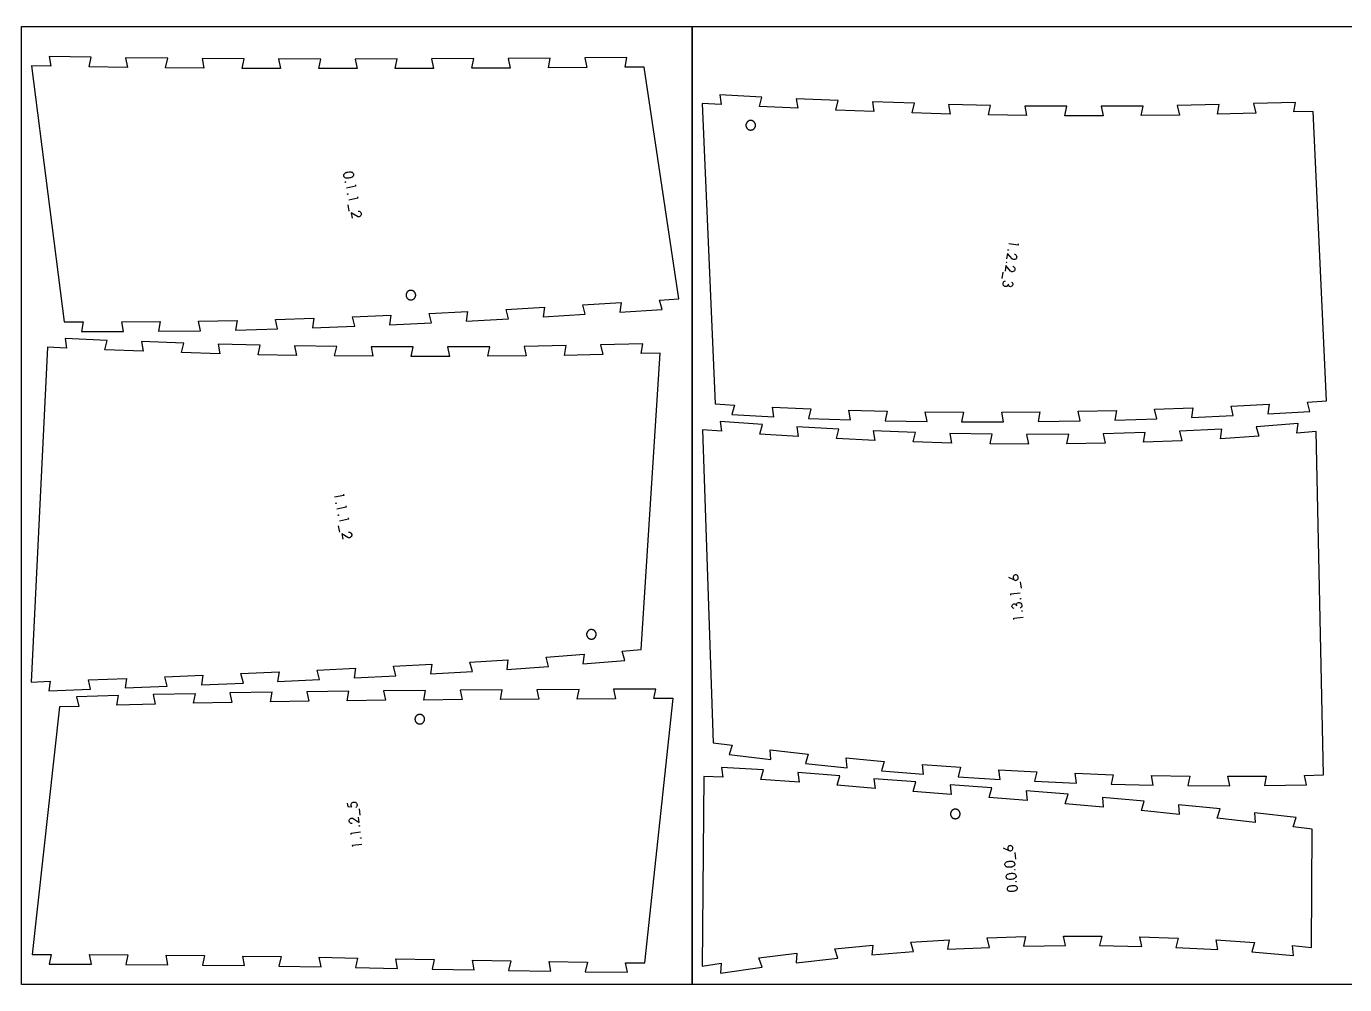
# Model space of a CAD drawing. Header units: millimetres. Extents: x 0 to 7990, y -3000 to -2000.
# Drawn here: x 2805 to 4181, y -3000 to -2000 of the extents above; entities that cross this region are included whole.
import ezdxf

# ---------------------------------------------------------------- set-up
doc = ezdxf.new("R2010")
doc.units = ezdxf.units.MM
doc.header["$MEASUREMENT"] = 0
for name, color, linetype, true_color in [('Default', 18, 'Continuous', 0x000000), ('nest$l_engrave_text', 5, 'Continuous', 0x0000ff), ('nest$l_inner_cut', 3, 'Continuous', 0x00ff00), ('nest$l_outer_cut', 1, 'Continuous', 0xff0000)]:
    doc.layers.add(name, color=color, linetype=linetype, true_color=true_color)

msp = doc.modelspace()

# ---------------------------------------------------------------- linework, layer by layer
at = {"layer": 'Default'}
for points in [[(2800, -3000), (2800, -2000), (3500, -2000), (3500, -3000)], [(3500, -3000), (3500, -2000), (4200, -2000), (4200, -3000)]]:
    msp.add_lwpolyline(points, close=True, dxfattribs=at)
at = {"layer": 'nest$l_engrave_text'}
for points in [[(3136.5, -2154.5), (3136.9, -2153.8), (3137.6, -2153.2), (3138.5, -2152.6), (3138.6, -2152.6), (3138.8, -2152.5), (3139.1, -2152.4), (3139.5, -2152.3), (3140.7, -2152), (3141.9, -2151.8), (3142.4, -2151.8), (3142.8, -2151.8), (3143, -2151.8), (3143.2, -2151.8), (3143.8, -2151.8), (3144.4, -2152), (3144.9, -2152.2), (3145.2, -2152.3), (3145.8, -2152.8), (3146.2, -2153.4), (3146.5, -2154), (3146.5, -2154.9), (3146.4, -2155.6), (3146, -2156.2), (3145.4, -2156.8), (3144.9, -2157.2), (3144.1, -2157.6), (3143.4, -2157.9), (3142.3, -2158.1), (3141.4, -2158.3), (3140.5, -2158.4), (3139.7, -2158.4), (3139.1, -2158.4), (3138.4, -2158.3), (3137.7, -2157.9), (3137.2, -2157.5), (3136.8, -2157.2), (3136.5, -2156.6), (3136.3, -2156.1), (3136.3, -2155.3)], [(3138.3, -2162.5), (3138.3, -2162.7), (3138.1, -2162.8), (3138, -2162.7), (3137.9, -2162.6), (3137.9, -2162.4), (3138.1, -2162.3), (3138.2, -2162.3)], [(3140.8, -2175), (3140.7, -2175.2), (3140.6, -2175.3), (3140.4, -2175.3), (3140.3, -2175.1), (3140.3, -2174.9), (3140.5, -2174.8), (3140.7, -2174.9)], [(3830, -2233.5), (3829.9, -2233.6), (3829.7, -2233.7), (3829.6, -2233.6), (3829.5, -2233.4), (3829.6, -2233.3), (3829.8, -2233.2), (3830, -2233.3)], [(3828.2, -2246.1), (3828.1, -2246.3), (3828, -2246.3), (3827.8, -2246.2), (3827.8, -2246), (3827.9, -2245.9), (3828, -2245.9), (3828.2, -2245.9)], [(3128.5, -2497.5), (3128.4, -2497.7), (3128.3, -2497.8), (3128.1, -2497.8), (3128, -2497.6), (3128, -2497.4), (3128.2, -2497.3), (3128.4, -2497.4)], [(3130.9, -2510.1), (3130.9, -2510.2), (3130.7, -2510.3), (3130.6, -2510.3), (3130.5, -2510.1), (3130.5, -2510), (3130.6, -2509.9), (3130.8, -2509.9)], [(3842.5, -2597.4), (3842.6, -2597.2), (3842.8, -2597.1), (3842.9, -2597.2), (3843, -2597.3), (3843, -2597.5), (3842.8, -2597.6), (3842.6, -2597.5)], [(3844.1, -2610.1), (3844.2, -2609.9), (3844.3, -2609.8), (3844.5, -2609.8), (3844.6, -2610), (3844.5, -2610.2), (3844.4, -2610.3), (3844.2, -2610.2)], [(3152.3, -2834.4), (3152.4, -2834.2), (3152.5, -2834.1), (3152.7, -2834.2), (3152.8, -2834.3), (3152.7, -2834.5), (3152.6, -2834.6), (3152.4, -2834.5)], [(3153.9, -2847), (3153.9, -2846.9), (3154.1, -2846.8), (3154.3, -2846.8), (3154.3, -2847), (3154.3, -2847.2), (3154.1, -2847.2), (3154, -2847.2)], [(3836.3, -2875.4), (3835.9, -2876), (3835.1, -2876.5), (3834.2, -2877), (3834.1, -2877), (3833.9, -2877.1), (3833.6, -2877.2), (3833.2, -2877.3), (3831.9, -2877.5), (3830.7, -2877.5), (3830.2, -2877.5), (3829.8, -2877.5), (3829.6, -2877.5), (3829.5, -2877.5), (3828.8, -2877.4), (3828.3, -2877.2), (3827.8, -2876.9), (3827.5, -2876.8), (3826.9, -2876.2), (3826.5, -2875.6), (3826.4, -2874.9), (3826.4, -2874.1), (3826.6, -2873.3), (3827, -2872.8), (3827.6, -2872.2), (3828.2, -2871.9), (3829.1, -2871.6), (3829.8, -2871.4), (3830.8, -2871.2), (3831.8, -2871.1), (3832.6, -2871.1), (3833.5, -2871.1), (3834.1, -2871.2), (3834.7, -2871.4), (3835.4, -2871.8), (3835.9, -2872.2), (3836.2, -2872.6), (3836.5, -2873.2), (3836.7, -2873.8), (3836.6, -2874.6)], [(3837.6, -2888.1), (3837.2, -2888.7), (3836.5, -2889.2), (3835.5, -2889.7), (3835.4, -2889.7), (3835.2, -2889.8), (3834.9, -2889.9), (3834.5, -2889.9), (3833.3, -2890.2), (3832, -2890.2), (3831.5, -2890.2), (3831.2, -2890.2), (3830.9, -2890.2), (3830.8, -2890.2), (3829.6, -2889.9), (3829.1, -2889.6), (3828.8, -2889.5), (3828.2, -2888.9), (3827.9, -2888.3), (3827.7, -2887.6), (3827.7, -2886.8), (3827.9, -2886), (3828.3, -2885.5), (3829, -2884.9), (3829.5, -2884.6), (3830.4, -2884.3), (3831.1, -2884.1), (3832.2, -2883.9), (3833.2, -2883.8), (3834, -2883.8), (3834.8, -2883.8), (3835.4, -2883.9), (3836.1, -2884.1), (3836.7, -2884.5), (3837.2, -2884.9), (3837.6, -2885.3), (3837.9, -2885.9), (3838, -2886.5), (3838, -2887.3)], [(3836.5, -2879.9), (3836.6, -2879.7), (3836.7, -2879.7), (3836.9, -2879.7), (3837, -2879.8), (3837, -2880), (3836.8, -2880.1), (3836.6, -2880.1)], [(3839, -2900.8), (3838.5, -2901.4), (3837.8, -2901.9), (3836.9, -2902.4), (3836.8, -2902.4), (3836.6, -2902.5), (3836.3, -2902.6), (3835.8, -2902.6), (3834.6, -2902.8), (3833.4, -2902.9), (3832.9, -2902.9), (3832.5, -2902.9), (3832.2, -2902.9), (3832.1, -2902.9), (3831.5, -2902.8), (3830.9, -2902.5), (3830.5, -2902.3), (3830.2, -2902.2), (3829.6, -2901.6), (3829.2, -2901), (3829, -2900.3), (3829, -2899.5), (3829.3, -2898.7), (3829.6, -2898.2), (3830.3, -2897.6), (3830.9, -2897.3), (3831.7, -2897), (3832.5, -2896.8), (3833.5, -2896.6), (3834.5, -2896.5), (3835.3, -2896.5), (3836.1, -2896.5), (3836.7, -2896.6), (3837.4, -2896.8), (3838.1, -2897.2), (3838.6, -2897.6), (3838.9, -2898), (3839.2, -2898.6), (3839.3, -2899.2), (3839.3, -2900)], [(3837.9, -2892.6), (3837.9, -2892.4), (3838.1, -2892.3), (3838.3, -2892.4), (3838.3, -2892.5), (3838.3, -2892.7), (3838.1, -2892.8), (3837.9, -2892.8)]]:
    msp.add_lwpolyline(points, close=True, dxfattribs=at)
for points in [[(3148.4, -2165.5), (3148.7, -2166.9), (3139.1, -2168.8)], [(3140.4, -2186.1), (3141.7, -2192.8)], [(3150.8, -2178), (3151.1, -2179.4), (3141.5, -2181.3)], [(3151.3, -2192.8), (3151.8, -2192.9), (3152.5, -2193), (3153, -2193.2), (3153.5, -2193.5), (3154.1, -2194.2), (3154.5, -2195.1), (3154.6, -2195.7), (3154.5, -2196.3), (3154.4, -2196.8), (3154.1, -2197.3), (3153.4, -2198.1), (3152.9, -2198.4), (3152.4, -2198.6), (3151.4, -2198.6), (3151.1, -2198.6), (3151, -2198.6), (3150.5, -2198.4), (3144.1, -2194.5), (3145.2, -2200.2)], [(3840.3, -2226.9), (3840.1, -2228.4), (3830.4, -2227)], [(3836.4, -2237.6), (3836.9, -2237.8), (3837.5, -2238.1), (3837.9, -2238.5), (3838.2, -2239), (3838.6, -2239.9), (3838.7, -2240.9), (3838.6, -2241.4), (3838.4, -2241.9), (3838.1, -2242.4), (3837.7, -2242.8), (3836.7, -2243.3), (3836.1, -2243.4), (3835.6, -2243.4), (3834.6, -2243.1), (3834.4, -2243), (3834.2, -2242.9), (3833.9, -2242.7), (3829.1, -2236.9), (3828.2, -2242.6)], [(3824.3, -2256.5), (3823.3, -2263.2)], [(3834.6, -2250.3), (3835.1, -2250.5), (3835.7, -2250.8), (3836.1, -2251.2), (3836.5, -2251.6), (3836.8, -2252.5), (3836.9, -2253.5), (3836.8, -2254), (3836.6, -2254.5), (3836.3, -2255), (3835.9, -2255.4), (3834.9, -2255.9), (3834.3, -2256.1), (3833.8, -2256.1), (3832.9, -2255.8), (3832.6, -2255.6), (3832.5, -2255.6), (3832.1, -2255.3), (3827.3, -2249.5), (3826.5, -2255.3)], [(3833.2, -2266.8), (3833.9, -2267.4), (3834.3, -2268), (3834.6, -2268.7), (3834.6, -2269.6), (3834.4, -2270.4), (3833.8, -2271.2), (3833, -2271.6), (3832.1, -2271.7), (3831.2, -2271.3), (3830.6, -2270.7), (3830.2, -2269.8), (3830.1, -2268.9), (3829.6, -2270.2), (3828.9, -2271.1), (3828.1, -2271.6), (3827.1, -2271.6), (3826.4, -2271.5), (3825.8, -2271.2), (3825.3, -2270.8), (3824.9, -2270.3), (3824.5, -2269.1), (3824.5, -2267.7), (3824.8, -2266.9), (3825.4, -2266.3), (3826, -2265.9), (3827, -2265.5)], [(3136.1, -2488), (3136.4, -2489.4), (3126.8, -2491.2)], [(3138.6, -2500.5), (3138.8, -2501.9), (3129.2, -2503.8)], [(3141, -2513), (3141.3, -2514.4), (3131.7, -2516.3)], [(3130.6, -2521.1), (3131.9, -2527.8)], [(3141.4, -2527.9), (3141.9, -2527.9), (3142.6, -2528), (3143.1, -2528.2), (3143.6, -2528.6), (3144.2, -2529.3), (3144.6, -2530.2), (3144.7, -2530.7), (3144.7, -2531.3), (3144.5, -2531.8), (3144.3, -2532.3), (3143.5, -2533.2), (3143, -2533.5), (3142.5, -2533.6), (3141.6, -2533.7), (3141.2, -2533.6), (3141.1, -2533.6), (3140.7, -2533.4), (3134.2, -2529.5), (3135.3, -2535.3)], [(3830.2, -2574.9), (3836, -2577.6), (3836.6, -2577.8), (3837.1, -2578), (3837.6, -2578.1), (3838.4, -2578), (3839, -2577.7), (3839.6, -2577.3), (3840.1, -2576.7), (3840.3, -2576), (3840.4, -2575.2), (3840.3, -2574.4), (3840, -2573.7), (3839.4, -2573.1), (3838.7, -2572.7), (3838, -2572.5), (3837.2, -2572.5), (3836.5, -2572.8), (3835.8, -2573.2), (3835.3, -2573.9), (3835, -2574.6), (3835, -2575.4), (3835.2, -2576.2), (3835.4, -2576.6), (3835.6, -2577), (3836, -2577.4), (3836.5, -2577.8)], [(3843.7, -2586.3), (3842.8, -2579.6)], [(3832.7, -2593.7), (3832.5, -2592.3), (3842.2, -2591.1)], [(3836, -2607.5), (3835.1, -2607.1), (3834.5, -2606.7), (3834.1, -2606.1), (3833.8, -2605.2), (3833.9, -2604.3), (3834.3, -2603.5), (3834.9, -2602.8), (3835.8, -2602.5), (3836.7, -2602.6), (3837.5, -2603.1), (3838, -2603.8), (3838.4, -2604.7), (3838.6, -2603.3), (3839, -2602.3), (3839.6, -2601.6), (3840.5, -2601.3), (3841.3, -2601.3), (3841.9, -2601.4), (3842.5, -2601.6), (3843, -2602), (3843.8, -2603), (3844.1, -2604.4), (3844, -2605.2), (3843.6, -2606), (3843.1, -2606.6), (3842.3, -2607.2)], [(3835.8, -2619), (3835.6, -2617.6), (3845.3, -2616.4)], [(3139.9, -2810.6), (3140.4, -2814.2), (3144.6, -2814.6), (3144.4, -2814), (3144.2, -2813.2), (3144.1, -2812.4), (3144.2, -2811.7), (3144.4, -2811.1), (3144.7, -2810.6), (3145.2, -2810), (3146, -2809.7), (3146.7, -2809.5), (3147.5, -2809.5), (3148.3, -2809.7), (3149, -2810.1), (3149.6, -2810.6), (3150.1, -2811.3), (3150.4, -2812.2), (3150.3, -2813), (3150.1, -2813.8), (3149.6, -2814.5), (3149.2, -2814.9), (3148.9, -2815.1), (3148.8, -2815.2)], [(3153.4, -2823.3), (3152.6, -2816.6)], [(3145.1, -2832), (3144.6, -2831.9), (3143.9, -2831.8), (3143.4, -2831.5), (3142.9, -2831.2), (3142.3, -2830.4), (3142, -2829.5), (3142, -2828.9), (3142, -2828.4), (3142.2, -2827.8), (3142.5, -2827.4), (3143.4, -2826.6), (3143.9, -2826.3), (3144.4, -2826.2), (3145.3, -2826.2), (3145.6, -2826.3), (3145.8, -2826.3), (3146.2, -2826.5), (3152.4, -2830.9), (3151.7, -2825.1)], [(3144, -2843.3), (3143.9, -2841.9), (3153.6, -2840.7)], [(3145.6, -2856), (3145.4, -2854.6), (3155.1, -2853.4)], [(3824.6, -2857.2), (3830.4, -2860), (3830.9, -2860.2), (3831.5, -2860.4), (3831.9, -2860.5), (3832.7, -2860.4), (3833.4, -2860.2), (3834, -2859.7), (3834.4, -2859.1), (3834.7, -2858.4), (3834.8, -2857.6), (3834.7, -2856.9), (3834.3, -2856.2), (3833.8, -2855.5), (3833.1, -2855.1), (3832.4, -2854.9), (3831.7, -2855), (3830.9, -2855.2), (3830.2, -2855.6), (3829.7, -2856.3), (3829.4, -2857), (3829.4, -2857.7), (3829.5, -2858.6), (3829.7, -2859), (3830, -2859.5), (3830.4, -2859.8), (3830.8, -2860.2)], [(3837.9, -2868.9), (3837.1, -2862.1)]]:
    msp.add_lwpolyline(points, dxfattribs=at)
at = {"layer": 'nest$l_inner_cut'}
for points in [[(3560.4, -2108.2), (3560.5, -2108.2), (3560.7, -2108.2), (3560.9, -2108.2), (3561.1, -2108.2), (3561.2, -2108.2), (3561.4, -2108.2), (3561.6, -2108.2), (3561.7, -2108.2), (3561.9, -2108.1), (3562.1, -2108.1), (3562.3, -2108.1), (3562.4, -2108), (3562.6, -2108), (3562.8, -2107.9), (3562.9, -2107.9), (3563.1, -2107.8), (3563.2, -2107.7), (3563.4, -2107.6), (3563.5, -2107.6), (3563.7, -2107.5), (3563.8, -2107.4), (3564, -2107.3), (3564.1, -2107.2), (3564.3, -2107.1), (3564.4, -2107), (3564.5, -2106.8), (3564.6, -2106.7), (3564.8, -2106.6), (3564.9, -2106.5), (3565, -2106.3), (3565.1, -2106.2), (3565.2, -2106), (3565.3, -2105.9), (3565.4, -2105.7), (3565.5, -2105.6), (3565.5, -2105.4), (3565.6, -2105.3), (3565.7, -2105.1), (3565.7, -2105), (3565.8, -2104.8), (3565.9, -2104.6), (3565.9, -2104.5), (3565.9, -2104.3), (3566, -2104.1), (3566, -2104), (3566, -2103.8), (3566, -2103.6), (3566.1, -2103.4), (3566.1, -2103.3), (3566.1, -2103.1), (3566, -2102.9), (3566, -2102.7), (3566, -2102.6), (3566, -2102.4), (3566, -2102.2), (3565.9, -2102.1), (3565.9, -2101.9), (3565.8, -2101.7), (3565.8, -2101.6), (3565.7, -2101.4), (3565.6, -2101.2), (3565.6, -2101.1), (3565.5, -2100.9), (3565.4, -2100.8), (3565.3, -2100.6), (3565.2, -2100.5), (3565.1, -2100.3), (3565, -2100.2), (3564.9, -2100.1), (3564.8, -2099.9), (3564.7, -2099.8), (3564.6, -2099.7), (3564.5, -2099.6), (3564.3, -2099.4), (3564.2, -2099.3), (3564.1, -2099.2), (3563.9, -2099.1), (3563.8, -2099), (3563.6, -2098.9), (3563.5, -2098.8), (3563.3, -2098.8), (3563.2, -2098.7), (3563, -2098.6), (3562.8, -2098.6), (3562.7, -2098.5), (3562.5, -2098.4), (3562.3, -2098.4), (3562.2, -2098.3), (3562, -2098.3), (3561.8, -2098.3), (3561.7, -2098.3), (3561.5, -2098.2), (3561.3, -2098.2), (3561.1, -2098.2), (3561, -2098.2), (3560.8, -2098.2), (3560.6, -2098.2), (3560.5, -2098.3), (3560.3, -2098.3), (3560.1, -2098.3), (3559.9, -2098.3), (3559.8, -2098.4), (3559.6, -2098.4), (3559.4, -2098.5), (3559.3, -2098.5), (3559.1, -2098.6), (3559, -2098.7), (3558.8, -2098.8), (3558.6, -2098.8), (3558.5, -2098.9), (3558.4, -2099), (3558.2, -2099.1), (3558.1, -2099.2), (3557.9, -2099.3), (3557.8, -2099.4), (3557.7, -2099.5), (3557.5, -2099.7), (3557.4, -2099.8), (3557.3, -2099.9), (3557.2, -2100.1), (3557.1, -2100.2), (3557, -2100.3), (3556.9, -2100.5), (3556.8, -2100.6), (3556.7, -2100.8), (3556.6, -2100.9), (3556.5, -2101.1), (3556.5, -2101.2), (3556.4, -2101.4), (3556.3, -2101.6), (3556.3, -2101.7), (3556.2, -2101.9), (3556.2, -2102.1), (3556.2, -2102.2), (3556.1, -2102.4), (3556.1, -2102.6), (3556.1, -2102.7), (3556.1, -2102.9), (3556.1, -2103.1), (3556.1, -2103.3), (3556.1, -2103.4), (3556.1, -2103.6), (3556.1, -2103.8), (3556.1, -2104), (3556.1, -2104.1), (3556.2, -2104.3), (3556.2, -2104.5), (3556.3, -2104.6), (3556.3, -2104.8), (3556.4, -2105), (3556.4, -2105.1), (3556.5, -2105.3), (3556.6, -2105.4), (3556.7, -2105.6), (3556.7, -2105.7), (3556.8, -2105.9), (3556.9, -2106), (3557, -2106.2), (3557.1, -2106.3), (3557.2, -2106.5), (3557.4, -2106.6), (3557.5, -2106.7), (3557.6, -2106.8), (3557.7, -2106.9), (3557.9, -2107.1), (3558, -2107.2), (3558.1, -2107.3), (3558.3, -2107.4), (3558.4, -2107.5), (3558.6, -2107.6), (3558.7, -2107.6), (3558.9, -2107.7), (3559, -2107.8), (3559.2, -2107.9), (3559.4, -2107.9), (3559.5, -2108), (3559.7, -2108), (3559.9, -2108.1), (3560, -2108.1), (3560.2, -2108.1)], [(3207.3, -2285.4), (3207.5, -2285.3), (3207.7, -2285.3), (3207.8, -2285.3), (3208, -2285.2), (3208.2, -2285.1), (3208.3, -2285.1), (3208.5, -2285), (3208.6, -2284.9), (3208.8, -2284.8), (3208.9, -2284.8), (3209.1, -2284.7), (3209.2, -2284.6), (3209.4, -2284.5), (3209.5, -2284.4), (3209.6, -2284.3), (3209.8, -2284.1), (3209.9, -2284), (3210, -2283.9), (3210.1, -2283.8), (3210.3, -2283.6), (3210.4, -2283.5), (3210.5, -2283.4), (3210.6, -2283.2), (3210.7, -2283.1), (3210.7, -2282.9), (3210.8, -2282.8), (3210.9, -2282.6), (3211, -2282.4), (3211, -2282.3), (3211.1, -2282.1), (3211.2, -2282), (3211.2, -2281.8), (3211.2, -2281.6), (3211.3, -2281.5), (3211.3, -2281.3), (3211.3, -2281.1), (3211.4, -2280.9), (3211.4, -2280.8), (3211.4, -2280.6), (3211.4, -2280.4), (3211.4, -2280.2), (3211.4, -2280.1), (3211.3, -2279.9), (3211.3, -2279.7), (3211.3, -2279.6), (3211.3, -2279.4), (3211.2, -2279.2), (3211.2, -2279.1), (3211.1, -2278.9), (3211.1, -2278.7), (3211, -2278.6), (3210.9, -2278.4), (3210.9, -2278.2), (3210.8, -2278.1), (3210.7, -2277.9), (3210.6, -2277.8), (3210.5, -2277.6), (3210.4, -2277.5), (3210.3, -2277.4), (3210.2, -2277.2), (3210.1, -2277.1), (3210, -2277), (3209.8, -2276.9), (3209.7, -2276.7), (3209.6, -2276.6), (3209.4, -2276.5), (3209.3, -2276.4), (3209.2, -2276.3), (3209, -2276.2), (3208.9, -2276.1), (3208.7, -2276), (3208.6, -2276), (3208.4, -2275.9), (3208.2, -2275.8), (3208.1, -2275.8), (3207.9, -2275.7), (3207.7, -2275.7), (3207.6, -2275.6), (3207.4, -2275.6), (3207.2, -2275.5), (3207.1, -2275.5), (3206.9, -2275.5), (3206.7, -2275.5), (3206.5, -2275.5), (3206.4, -2275.5), (3206.2, -2275.5), (3206, -2275.5), (3205.9, -2275.5), (3205.7, -2275.5), (3205.5, -2275.5), (3205.3, -2275.6), (3205.2, -2275.6), (3205, -2275.7), (3204.8, -2275.7), (3204.7, -2275.8), (3204.5, -2275.8), (3204.4, -2275.9), (3204.2, -2276), (3204, -2276.1), (3203.9, -2276.1), (3203.7, -2276.2), (3203.6, -2276.3), (3203.5, -2276.4), (3203.3, -2276.5), (3203.2, -2276.6), (3203, -2276.7), (3202.9, -2276.9), (3202.8, -2277), (3202.7, -2277.1), (3202.6, -2277.2), (3202.5, -2277.4), (3202.3, -2277.5), (3202.2, -2277.7), (3202.2, -2277.8), (3202.1, -2278), (3202, -2278.1), (3201.9, -2278.3), (3201.8, -2278.4), (3201.8, -2278.6), (3201.7, -2278.7), (3201.6, -2278.9), (3201.6, -2279.1), (3201.5, -2279.2), (3201.5, -2279.4), (3201.5, -2279.6), (3201.4, -2279.7), (3201.4, -2279.9), (3201.4, -2280.1), (3201.4, -2280.3), (3201.4, -2280.4), (3201.4, -2280.6), (3201.4, -2280.8), (3201.4, -2281), (3201.4, -2281.1), (3201.4, -2281.3), (3201.5, -2281.5), (3201.5, -2281.6), (3201.6, -2281.8), (3201.6, -2282), (3201.7, -2282.1), (3201.7, -2282.3), (3201.8, -2282.5), (3201.9, -2282.6), (3201.9, -2282.8), (3202, -2282.9), (3202.1, -2283.1), (3202.2, -2283.2), (3202.3, -2283.4), (3202.4, -2283.5), (3202.5, -2283.6), (3202.6, -2283.8), (3202.7, -2283.9), (3202.9, -2284), (3203, -2284.1), (3203.1, -2284.3), (3203.3, -2284.4), (3203.4, -2284.5), (3203.5, -2284.6), (3203.7, -2284.7), (3203.8, -2284.8), (3204, -2284.9), (3204.1, -2284.9), (3204.3, -2285), (3204.4, -2285.1), (3204.6, -2285.1), (3204.8, -2285.2), (3204.9, -2285.3), (3205.1, -2285.3), (3205.3, -2285.3), (3205.4, -2285.4), (3205.6, -2285.4), (3205.8, -2285.4), (3206, -2285.5), (3206.1, -2285.5), (3206.3, -2285.5), (3206.5, -2285.5), (3206.6, -2285.5), (3206.8, -2285.5), (3207, -2285.4), (3207.2, -2285.4)], [(3395.8, -2639.4), (3395.9, -2639.3), (3396.1, -2639.3), (3396.3, -2639.2), (3396.4, -2639.2), (3396.6, -2639.1), (3396.7, -2639.1), (3396.9, -2639), (3397.1, -2638.9), (3397.2, -2638.8), (3397.4, -2638.8), (3397.5, -2638.7), (3397.7, -2638.6), (3397.8, -2638.5), (3397.9, -2638.4), (3398.1, -2638.2), (3398.2, -2638.1), (3398.3, -2638), (3398.4, -2637.9), (3398.6, -2637.8), (3398.7, -2637.6), (3398.8, -2637.5), (3398.9, -2637.3), (3399, -2637.2), (3399.1, -2637.1), (3399.2, -2636.9), (3399.2, -2636.8), (3399.3, -2636.6), (3399.4, -2636.4), (3399.5, -2636.3), (3399.5, -2636.1), (3399.6, -2636), (3399.6, -2635.8), (3399.7, -2635.6), (3399.7, -2635.4), (3399.7, -2635.3), (3399.8, -2635.1), (3399.8, -2634.9), (3399.8, -2634.8), (3399.8, -2634.6), (3399.8, -2634.4), (3399.8, -2634.2), (3399.8, -2634.1), (3399.8, -2633.9), (3399.7, -2633.7), (3399.7, -2633.5), (3399.7, -2633.4), (3399.6, -2633.2), (3399.6, -2633), (3399.5, -2632.9), (3399.5, -2632.7), (3399.4, -2632.6), (3399.4, -2632.4), (3399.3, -2632.2), (3399.2, -2632.1), (3399.1, -2631.9), (3399, -2631.8), (3398.9, -2631.6), (3398.8, -2631.5), (3398.7, -2631.4), (3398.6, -2631.2), (3398.5, -2631.1), (3398.4, -2631), (3398.3, -2630.8), (3398.1, -2630.7), (3398, -2630.6), (3397.9, -2630.5), (3397.7, -2630.4), (3397.6, -2630.3), (3397.4, -2630.2), (3397.3, -2630.1), (3397.1, -2630), (3397, -2630), (3396.8, -2629.9), (3396.7, -2629.8), (3396.5, -2629.8), (3396.3, -2629.7), (3396.2, -2629.7), (3396, -2629.6), (3395.8, -2629.6), (3395.7, -2629.5), (3395.5, -2629.5), (3395.3, -2629.5), (3395.1, -2629.5), (3395, -2629.5), (3394.8, -2629.5), (3394.6, -2629.5), (3394.4, -2629.5), (3394.3, -2629.5), (3394.1, -2629.5), (3393.9, -2629.5), (3393.8, -2629.6), (3393.6, -2629.6), (3393.4, -2629.7), (3393.3, -2629.7), (3393.1, -2629.8), (3392.9, -2629.8), (3392.8, -2629.9), (3392.6, -2630), (3392.5, -2630), (3392.3, -2630.1), (3392.2, -2630.2), (3392, -2630.3), (3391.9, -2630.4), (3391.7, -2630.5), (3391.6, -2630.6), (3391.5, -2630.7), (3391.3, -2630.9), (3391.2, -2631), (3391.1, -2631.1), (3391, -2631.2), (3390.9, -2631.4), (3390.8, -2631.5), (3390.7, -2631.6), (3390.6, -2631.8), (3390.5, -2631.9), (3390.4, -2632.1), (3390.3, -2632.2), (3390.2, -2632.4), (3390.2, -2632.6), (3390.1, -2632.7), (3390.1, -2632.9), (3390, -2633.1), (3390, -2633.2), (3389.9, -2633.4), (3389.9, -2633.6), (3389.9, -2633.7), (3389.8, -2633.9), (3389.8, -2634.1), (3389.8, -2634.2), (3389.8, -2634.4), (3389.8, -2634.6), (3389.8, -2634.8), (3389.8, -2634.9), (3389.8, -2635.1), (3389.9, -2635.3), (3389.9, -2635.5), (3389.9, -2635.6), (3390, -2635.8), (3390, -2636), (3390.1, -2636.1), (3390.1, -2636.3), (3390.2, -2636.4), (3390.3, -2636.6), (3390.4, -2636.8), (3390.4, -2636.9), (3390.5, -2637.1), (3390.6, -2637.2), (3390.7, -2637.4), (3390.8, -2637.5), (3390.9, -2637.6), (3391, -2637.8), (3391.2, -2637.9), (3391.3, -2638), (3391.4, -2638.1), (3391.5, -2638.3), (3391.7, -2638.4), (3391.8, -2638.5), (3391.9, -2638.6), (3392.1, -2638.7), (3392.2, -2638.8), (3392.4, -2638.8), (3392.5, -2638.9), (3392.7, -2639), (3392.9, -2639.1), (3393, -2639.1), (3393.2, -2639.2), (3393.4, -2639.2), (3393.5, -2639.3), (3393.7, -2639.3), (3393.9, -2639.4), (3394, -2639.4), (3394.2, -2639.4), (3394.4, -2639.4), (3394.5, -2639.5), (3394.7, -2639.5), (3394.9, -2639.5), (3395.1, -2639.5), (3395.2, -2639.4), (3395.4, -2639.4), (3395.6, -2639.4)], [(3215, -2718), (3214.8, -2718.1), (3214.7, -2718.1), (3214.5, -2718.1), (3214.3, -2718.2), (3214.2, -2718.2), (3214, -2718.3), (3213.8, -2718.3), (3213.7, -2718.4), (3213.5, -2718.5), (3213.4, -2718.5), (3213.2, -2718.6), (3213, -2718.7), (3212.9, -2718.8), (3212.8, -2718.9), (3212.6, -2719), (3212.5, -2719.1), (3212.3, -2719.2), (3212.2, -2719.3), (3212.1, -2719.4), (3212, -2719.6), (3211.9, -2719.7), (3211.7, -2719.8), (3211.6, -2720), (3211.5, -2720.1), (3211.4, -2720.3), (3211.3, -2720.4), (3211.3, -2720.5), (3211.2, -2720.7), (3211.1, -2720.9), (3211, -2721), (3211, -2721.2), (3210.9, -2721.3), (3210.8, -2721.5), (3210.8, -2721.7), (3210.7, -2721.8), (3210.7, -2722), (3210.7, -2722.2), (3210.7, -2722.4), (3210.6, -2722.5), (3210.6, -2722.7), (3210.6, -2722.9), (3210.6, -2723), (3210.6, -2723.2), (3210.6, -2723.4), (3210.6, -2723.6), (3210.7, -2723.7), (3210.7, -2723.9), (3210.7, -2724.1), (3210.8, -2724.2), (3210.8, -2724.4), (3210.9, -2724.6), (3210.9, -2724.7), (3211, -2724.9), (3211.1, -2725.1), (3211.1, -2725.2), (3211.2, -2725.4), (3211.3, -2725.5), (3211.4, -2725.7), (3211.5, -2725.8), (3211.6, -2726), (3211.7, -2726.1), (3211.8, -2726.2), (3211.9, -2726.4), (3212, -2726.5), (3212.2, -2726.6), (3212.3, -2726.7), (3212.4, -2726.8), (3212.6, -2726.9), (3212.7, -2727.1), (3212.8, -2727.2), (3213, -2727.2), (3213.1, -2727.3), (3213.3, -2727.4), (3213.4, -2727.5), (3213.6, -2727.6), (3213.8, -2727.6), (3213.9, -2727.7), (3214.1, -2727.8), (3214.2, -2727.8), (3214.4, -2727.9), (3214.6, -2727.9), (3214.8, -2727.9), (3214.9, -2727.9), (3215.1, -2728), (3215.3, -2728), (3215.4, -2728), (3215.6, -2728), (3215.8, -2728), (3216, -2728), (3216.1, -2728), (3216.3, -2727.9), (3216.5, -2727.9), (3216.7, -2727.9), (3216.8, -2727.8), (3217, -2727.8), (3217.2, -2727.8), (3217.3, -2727.7), (3217.5, -2727.6), (3217.6, -2727.6), (3217.8, -2727.5), (3218, -2727.4), (3218.1, -2727.3), (3218.3, -2727.2), (3218.4, -2727.1), (3218.5, -2727), (3218.7, -2726.9), (3218.8, -2726.8), (3218.9, -2726.7), (3219.1, -2726.6), (3219.2, -2726.5), (3219.3, -2726.4), (3219.4, -2726.2), (3219.5, -2726.1), (3219.6, -2726), (3219.7, -2725.8), (3219.8, -2725.7), (3219.9, -2725.5), (3220, -2725.4), (3220.1, -2725.2), (3220.2, -2725.1), (3220.2, -2724.9), (3220.3, -2724.7), (3220.4, -2724.6), (3220.4, -2724.4), (3220.5, -2724.2), (3220.5, -2724.1), (3220.5, -2723.9), (3220.6, -2723.7), (3220.6, -2723.6), (3220.6, -2723.4), (3220.6, -2723.2), (3220.6, -2723), (3220.6, -2722.9), (3220.6, -2722.7), (3220.6, -2722.5), (3220.6, -2722.3), (3220.5, -2722.2), (3220.5, -2722), (3220.5, -2721.8), (3220.4, -2721.7), (3220.4, -2721.5), (3220.3, -2721.3), (3220.3, -2721.2), (3220.2, -2721), (3220.1, -2720.9), (3220.1, -2720.7), (3220, -2720.5), (3219.9, -2720.4), (3219.8, -2720.2), (3219.7, -2720.1), (3219.6, -2720), (3219.5, -2719.8), (3219.4, -2719.7), (3219.3, -2719.6), (3219.1, -2719.4), (3219, -2719.3), (3218.9, -2719.2), (3218.7, -2719.1), (3218.6, -2719), (3218.5, -2718.9), (3218.3, -2718.8), (3218.2, -2718.7), (3218, -2718.6), (3217.9, -2718.5), (3217.7, -2718.5), (3217.6, -2718.4), (3217.4, -2718.3), (3217.2, -2718.3), (3217.1, -2718.2), (3216.9, -2718.2), (3216.7, -2718.1), (3216.6, -2718.1), (3216.4, -2718.1), (3216.2, -2718), (3216, -2718), (3215.9, -2718), (3215.7, -2718), (3215.5, -2718), (3215.3, -2718), (3215.2, -2718)], [(3774.1, -2816.9), (3774, -2816.9), (3773.8, -2817), (3773.6, -2817), (3773.4, -2817), (3773.3, -2817.1), (3773.1, -2817.1), (3772.9, -2817.2), (3772.8, -2817.3), (3772.6, -2817.3), (3772.5, -2817.4), (3772.3, -2817.5), (3772.2, -2817.6), (3772, -2817.6), (3771.9, -2817.7), (3771.7, -2817.8), (3771.6, -2817.9), (3771.4, -2818.1), (3771.3, -2818.2), (3771.2, -2818.3), (3771.1, -2818.4), (3770.9, -2818.5), (3770.8, -2818.7), (3770.7, -2818.8), (3770.6, -2818.9), (3770.5, -2819.1), (3770.4, -2819.2), (3770.3, -2819.4), (3770.2, -2819.5), (3770.2, -2819.7), (3770.1, -2819.8), (3770, -2820), (3770, -2820.2), (3769.9, -2820.3), (3769.8, -2820.5), (3769.8, -2820.7), (3769.8, -2820.8), (3769.7, -2821), (3769.7, -2821.2), (3769.7, -2821.3), (3769.7, -2821.5), (3769.6, -2821.7), (3769.6, -2821.9), (3769.6, -2822), (3769.7, -2822.2), (3769.7, -2822.4), (3769.7, -2822.5), (3769.7, -2822.7), (3769.7, -2822.9), (3769.8, -2823.1), (3769.8, -2823.2), (3769.9, -2823.4), (3769.9, -2823.6), (3770, -2823.7), (3770.1, -2823.9), (3770.1, -2824), (3770.2, -2824.2), (3770.3, -2824.3), (3770.4, -2824.5), (3770.5, -2824.6), (3770.6, -2824.8), (3770.7, -2824.9), (3770.8, -2825.1), (3770.9, -2825.2), (3771, -2825.3), (3771.1, -2825.4), (3771.3, -2825.6), (3771.4, -2825.7), (3771.5, -2825.8), (3771.7, -2825.9), (3771.8, -2826), (3771.9, -2826.1), (3772.1, -2826.2), (3772.2, -2826.3), (3772.4, -2826.4), (3772.5, -2826.4), (3772.7, -2826.5), (3772.9, -2826.6), (3773, -2826.6), (3773.2, -2826.7), (3773.4, -2826.7), (3773.5, -2826.8), (3773.7, -2826.8), (3773.9, -2826.8), (3774, -2826.9), (3774.2, -2826.9), (3774.4, -2826.9), (3774.6, -2826.9), (3774.7, -2826.9), (3774.9, -2826.9), (3775.1, -2826.9), (3775.3, -2826.9), (3775.4, -2826.8), (3775.6, -2826.8), (3775.8, -2826.8), (3775.9, -2826.7), (3776.1, -2826.7), (3776.3, -2826.6), (3776.4, -2826.6), (3776.6, -2826.5), (3776.7, -2826.4), (3776.9, -2826.4), (3777.1, -2826.3), (3777.2, -2826.2), (3777.4, -2826.1), (3777.5, -2826), (3777.6, -2825.9), (3777.8, -2825.8), (3777.9, -2825.7), (3778, -2825.6), (3778.2, -2825.4), (3778.3, -2825.3), (3778.4, -2825.2), (3778.5, -2825.1), (3778.6, -2824.9), (3778.7, -2824.8), (3778.8, -2824.6), (3778.9, -2824.5), (3779, -2824.3), (3779.1, -2824.2), (3779.2, -2824), (3779.2, -2823.9), (3779.3, -2823.7), (3779.4, -2823.6), (3779.4, -2823.4), (3779.5, -2823.2), (3779.5, -2823.1), (3779.5, -2822.9), (3779.6, -2822.7), (3779.6, -2822.5), (3779.6, -2822.4), (3779.6, -2822.2), (3779.6, -2822), (3779.6, -2821.8), (3779.6, -2821.7), (3779.6, -2821.5), (3779.6, -2821.3), (3779.6, -2821.2), (3779.6, -2821), (3779.5, -2820.8), (3779.5, -2820.6), (3779.4, -2820.5), (3779.4, -2820.3), (3779.3, -2820.2), (3779.3, -2820), (3779.2, -2819.8), (3779.1, -2819.7), (3779, -2819.5), (3779, -2819.4), (3778.9, -2819.2), (3778.8, -2819.1), (3778.7, -2818.9), (3778.6, -2818.8), (3778.5, -2818.7), (3778.3, -2818.5), (3778.2, -2818.4), (3778.1, -2818.3), (3778, -2818.2), (3777.8, -2818.1), (3777.7, -2817.9), (3777.6, -2817.8), (3777.4, -2817.7), (3777.3, -2817.6), (3777.1, -2817.6), (3777, -2817.5), (3776.8, -2817.4), (3776.7, -2817.3), (3776.5, -2817.3), (3776.3, -2817.2), (3776.2, -2817.1), (3776, -2817.1), (3775.8, -2817), (3775.7, -2817), (3775.5, -2817), (3775.3, -2816.9), (3775.2, -2816.9), (3775, -2816.9), (3774.8, -2816.9), (3774.6, -2816.9), (3774.5, -2816.9), (3774.3, -2816.9)]]:
    msp.add_lwpolyline(points, close=True, dxfattribs=at)
at = {"layer": 'nest$l_outer_cut'}
for points in [[(3449.8, -2042.4), (3429.9, -2042.6), (3431.8, -2032.6), (3387.8, -2033), (3389.9, -2043), (3350, -2043.3), (3351.9, -2033.2), (3307.9, -2033.5), (3310, -2043.5), (3270, -2043.7), (3272, -2033.7), (3228, -2033.9), (3230.1, -2043.9), (3190.1, -2044), (3192.1, -2034), (3148.1, -2034.1), (3150.2, -2044.1), (3110.2, -2044.1), (3112.2, -2034.1), (3068.3, -2034), (3070.2, -2044), (3030.3, -2043.8), (3032.3, -2033.9), (2988.4, -2033.6), (2990.3, -2043.6), (2950.4, -2043.3), (2952.5, -2033.3), (2908.5, -2032.8), (2910.4, -2042.8), (2870.5, -2042.2), (2872.6, -2032.3), (2828.7, -2031.5), (2830.5, -2041.5), (2810.5, -2041.1), (2844.3, -2308.3), (2864.4, -2308.3), (2862.4, -2318.3), (2906.5, -2318.3), (2904.5, -2308.3), (2944.7, -2308.1), (2942.8, -2318.1), (2986.9, -2317.6), (2984.8, -2307.6), (3024.9, -2306.8), (3023.2, -2316.9), (3067.3, -2315.8), (3065.1, -2305.8), (3105.2, -2304.6), (3103.5, -2314.7), (3147.7, -2313), (3145.3, -2303.1), (3185.4, -2301.4), (3183.9, -2311.5), (3228, -2309.5), (3225.5, -2299.6), (3265.6, -2297.5), (3264.1, -2307.6), (3308.2, -2305.2), (3305.7, -2295.4), (3345.8, -2293), (3344.4, -2303.1), (3388.4, -2300.5), (3385.8, -2290.7), (3425.9, -2288.2), (3424.5, -2298.3), (3468.6, -2295.5), (3466, -2285.7), (3486, -2284.4)], [(4148, -2088.7), (4128, -2089.3), (4129.7, -2079.3), (4085.9, -2080.6), (4088.2, -2090.5), (4048.4, -2091.6), (4050.1, -2081.6), (4006.3, -2082.5), (4008.5, -2092.5), (3968.7, -2093.1), (3970.6, -2083.1), (3926.7, -2083.4), (3928.8, -2093.4), (3888.9, -2093.4), (3891, -2083.4), (3847.2, -2083.1), (3849.1, -2093.1), (3809.2, -2092.4), (3811.5, -2082.5), (3767.6, -2081.4), (3769.4, -2091.5), (3729.5, -2090.3), (3731.9, -2080.3), (3688.1, -2078.8), (3689.7, -2088.9), (3649.9, -2087.3), (3652.3, -2077.4), (3608.5, -2075.5), (3610.1, -2085.5), (3570.2, -2083.7), (3572.8, -2073.8), (3529, -2071.5), (3530.4, -2081.6), (3510.5, -2080.5), (3524, -2394), (3544, -2395.2), (3541.4, -2405.1), (3585.2, -2407.5), (3583.8, -2397.4), (3623.7, -2399.2), (3621.3, -2409.1), (3665.2, -2410.6), (3663.5, -2400.6), (3703.4, -2401.6), (3701.3, -2411.6), (3745.1, -2412.3), (3743.3, -2402.3), (3783.2, -2402.6), (3781.2, -2412.6), (3825.1, -2412.6), (3823.1, -2402.6), (3863, -2402.3), (3861.2, -2412.3), (3905.1, -2411.6), (3902.9, -2401.6), (3942.8, -2400.7), (3941.1, -2410.8), (3985, -2409.4), (3982.7, -2399.5), (4022.5, -2398), (4021, -2408), (4064.8, -2406.1), (4062.4, -2396.2), (4102.3, -2394.2), (4100.8, -2404.3), (4144.6, -2401.8), (4142.1, -2392), (4162, -2390.8)], [(3466.5, -2340.9), (3446.6, -2341.4), (3448.3, -2331.4), (3404.3, -2332.5), (3406.6, -2342.4), (3366.6, -2343.3), (3368.5, -2333.2), (3324.5, -2333.9), (3326.6, -2343.9), (3286.7, -2344.3), (3288.6, -2334.3), (3244.6, -2334.5), (3246.7, -2344.5), (3206.7, -2344.5), (3208.7, -2334.5), (3164.8, -2334.3), (3166.7, -2344.3), (3126.7, -2343.9), (3128.9, -2333.9), (3084.9, -2333.3), (3086.8, -2343.3), (3046.8, -2342.6), (3049, -2332.6), (3005.1, -2331.6), (3006.8, -2341.6), (2966.9, -2340.5), (2969.2, -2330.5), (2925.2, -2329), (2926.9, -2339.1), (2886.9, -2337.6), (2889.4, -2327.7), (2845.4, -2325.8), (2847, -2335.8), (2827, -2334.9), (2810, -2684.2), (2829.9, -2683.4), (2828.3, -2693.5), (2872.1, -2691.8), (2869.7, -2681.9), (2909.6, -2680.4), (2908, -2690.4), (2951.8, -2688.7), (2949.4, -2678.8), (2989.2, -2677.1), (2987.7, -2687.2), (3031.5, -2685.3), (3029, -2675.4), (3068.9, -2673.6), (3067.3, -2683.7), (3111.1, -2681.7), (3108.7, -2671.8), (3148.5, -2669.9), (3147, -2679.9), (3190.8, -2677.7), (3188.3, -2667.8), (3228.1, -2665.7), (3226.7, -2675.8), (3270.5, -2673.2), (3267.9, -2663.4), (3307.7, -2660.9), (3306.4, -2671), (3350.1, -2668), (3347.4, -2658.1), (3387.2, -2655.1), (3386, -2665.3), (3429.7, -2661.7), (3426.9, -2651.9), (3446.8, -2650.1)], [(4151.2, -2422.7), (4131.2, -2424.5), (4132.5, -2414.3), (4088.5, -2417.8), (4091.3, -2427.6), (4051.3, -2430.3), (4052.7, -2420.2), (4008.7, -2422.5), (4011.2, -2432.4), (3971.2, -2434), (3972.9, -2423.9), (3928.8, -2425.2), (3931.1, -2435.1), (3891, -2435.8), (3893, -2425.7), (3848.9, -2425.9), (3850.9, -2435.9), (3810.9, -2435.6), (3813, -2425.7), (3769, -2424.8), (3770.8, -2434.9), (3730.7, -2433.7), (3733.1, -2423.8), (3689, -2422.1), (3690.6, -2432.2), (3650.6, -2430.2), (3653.2, -2420.4), (3609.1, -2417.9), (3610.6, -2428), (3570.6, -2425.4), (3573.3, -2415.6), (3529.3, -2412.5), (3530.6, -2422.6), (3510.6, -2421.1), (3522, -2747.5), (3541.8, -2750.1), (3538.6, -2759.8), (3582.2, -2765.1), (3581.4, -2754.9), (3621.1, -2759.4), (3618.1, -2769.1), (3661.7, -2773.6), (3660.8, -2763.4), (3700.5, -2767.1), (3697.7, -2776.9), (3741.5, -2780.5), (3740.3, -2770.4), (3780.1, -2773.2), (3777.5, -2783.1), (3821.3, -2785.8), (3819.9, -2775.7), (3859.8, -2777.8), (3857.4, -2787.7), (3901.2, -2789.6), (3899.6, -2779.5), (3939.5, -2780.9), (3937.3, -2790.8), (3981.2, -2791.8), (3979.4, -2781.8), (4019.3, -2782.3), (4017.3, -2792.3), (4061.2, -2792.5), (4059.2, -2782.5), (4099.1, -2782.3), (4097.3, -2792.3), (4141.2, -2791.6), (4139, -2781.6), (4159, -2781.2)], [(3480, -2701.4), (3460, -2701.5), (3461.9, -2691.5), (3417.9, -2691.8), (3419.9, -2701.8), (3379.9, -2702), (3381.9, -2691.9), (3337.8, -2692.2), (3339.9, -2702.2), (3299.9, -2702.4), (3301.8, -2692.4), (3257.8, -2692.7), (3259.8, -2702.6), (3219.8, -2703), (3221.7, -2692.9), (3177.7, -2693.4), (3179.8, -2703.3), (3139.7, -2703.8), (3141.6, -2693.7), (3097.6, -2694.3), (3099.7, -2704.3), (3059.7, -2704.9), (3061.5, -2694.9), (3017.5, -2695.6), (3019.6, -2705.6), (2979.6, -2706.4), (2981.4, -2696.4), (2937.4, -2697.4), (2939.6, -2707.3), (2899.6, -2708.4), (2901.3, -2698.3), (2857.3, -2699.6), (2859.6, -2709.6), (2839.6, -2710.2), (2810.9, -2968.7), (2830.9, -2968.6), (2828.9, -2978.6), (2872.9, -2978.7), (2870.9, -2968.7), (2910.9, -2968.9), (2908.8, -2978.9), (2952.8, -2979.2), (2950.8, -2969.2), (2990.8, -2969.6), (2988.7, -2979.6), (3032.7, -2980.2), (3030.8, -2970.2), (3070.8, -2970.8), (3068.6, -2980.8), (3112.6, -2981.6), (3110.7, -2971.5), (3150.7, -2972.3), (3148.5, -2982.2), (3192.5, -2983), (3190.7, -2973), (3230.7, -2973.8), (3228.5, -2983.7), (3272.5, -2984.6), (3270.6, -2974.5), (3310.6, -2975.3), (3308.4, -2985.2), (3352.4, -2986), (3350.6, -2975.9), (3390.6, -2976.6), (3388.4, -2986.5), (3432.4, -2987.1), (3430.5, -2977.1), (3450.5, -2977.4)], [(4147, -2837.8), (4127.2, -2835.4), (4130.3, -2825.7), (4086.8, -2820.6), (4087.6, -2830.8), (4048, -2826.4), (4051.1, -2816.7), (4007.5, -2812.2), (4008.4, -2822.3), (3968.8, -2818.4), (3971.7, -2808.7), (3928.1, -2804.6), (3929.1, -2814.7), (3889.4, -2811.2), (3892.3, -2801.4), (3848.6, -2797.7), (3849.7, -2807.9), (3810, -2804.7), (3812.8, -2794.8), (3769.1, -2791.4), (3770.3, -2801.5), (3730.6, -2798.4), (3733.4, -2788.5), (3689.7, -2785.1), (3690.9, -2795.2), (3651.2, -2791.9), (3654, -2782.1), (3610.3, -2778.6), (3611.5, -2788.7), (3571.8, -2785.9), (3574.3, -2776), (3530.6, -2773.5), (3532, -2783.6), (3512.1, -2782.8), (3510.5, -2980.8), (3530.2, -2977.7), (3529.7, -2987.9), (3573.1, -2981.7), (3569.7, -2972), (3609.2, -2967), (3608.4, -2977.2), (3652, -2972.3), (3648.9, -2962.6), (3688.6, -2958.8), (3687.4, -2968.9), (3731.1, -2965.4), (3728.3, -2955.6), (3768.1, -2953.1), (3766.6, -2963.1), (3810.4, -2961.1), (3807.9, -2951.2), (3847.8, -2949.9), (3845.9, -2959.9), (3889.8, -2959.3), (3887.6, -2949.3), (3927.5, -2949.3), (3925.3, -2959.3), (3969.2, -2960.1), (3967.4, -2950), (4007.2, -2951.4), (4004.7, -2961.3), (4048.5, -2963.5), (4047, -2953.4), (4086.8, -2956), (4084, -2965.8), (4127.7, -2969.5), (4126.6, -2959.3), (4146.4, -2961.2)]]:
    msp.add_lwpolyline(points, close=True, dxfattribs=at)

doc.saveas('drawing.dxf')
